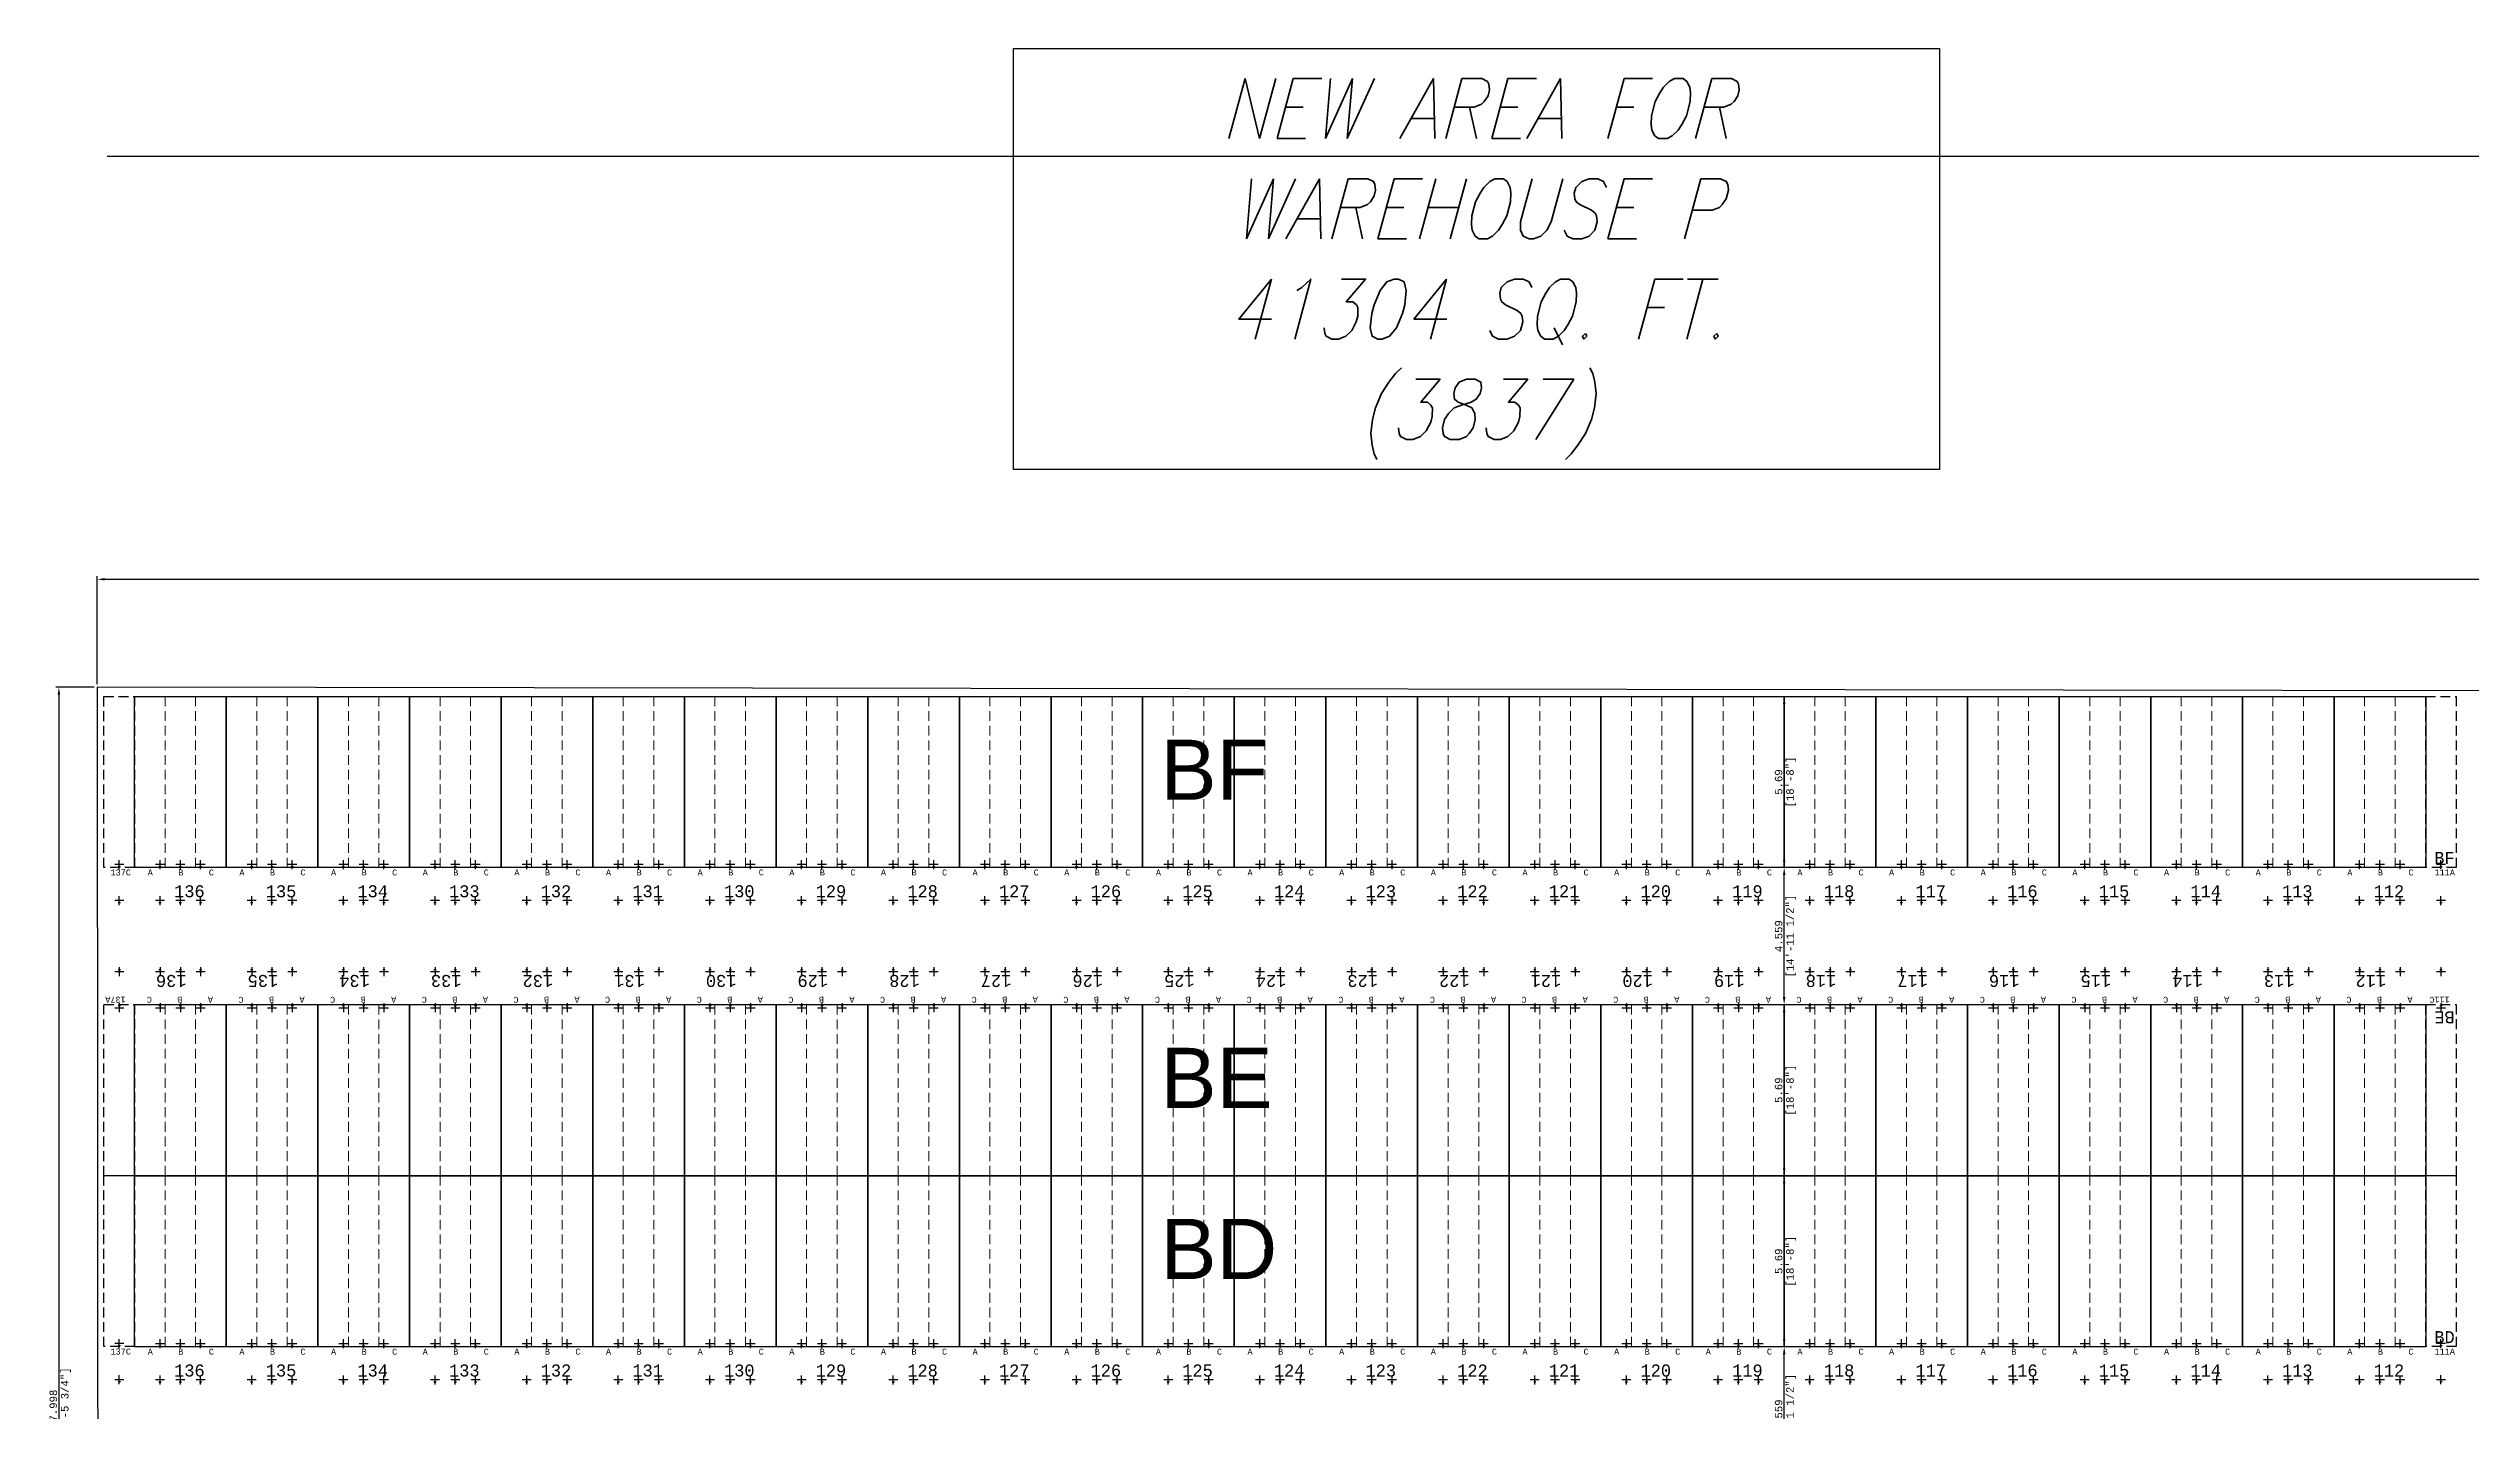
# Model space of a CAD drawing. Header units: inches. Extents: x -233729 to 737493, y -275239 to 196021.
# Drawn here: x -1856 to 78730, y -27710 to 17625 of the extents above; entities that cross this region are included whole.
import ezdxf

# ---------------------------------------------------------------- set-up
doc = ezdxf.new("R2010")
doc.units = ezdxf.units.IN
doc.header["$MEASUREMENT"] = 0
doc.linetypes.add('DASHED', pattern=[0.75, 0.5, -0.25])
for name, color, linetype in [('_FL_AREAS', 92, 'Continuous'), ('Bin location transponder', 250, 'Continuous'), ('WF_numbers', 6, 'Continuous')]:
    doc.layers.add(name, color=color, linetype=linetype)
for name, color, linetype, lineweight in [('WF buffer', 1, 'DASHED', 30), ('WF dimensions', 3, 'Continuous', 30), ('WF dimentions', 3, 'Continuous', 30), ('WF transponder', 3, 'Continuous', 30), ('WF_bay', 5, 'Continuous', 30), ('WF_sketch_stock_areas', 30, 'Continuous', 30), ('WF_text', 252, 'Continuous', 30)]:
    doc.layers.add(name, color=color, linetype=linetype, lineweight=lineweight)
doc.styles.add('FL_THIN_TXT', font='romans.shx', dxfattribs={"width": 0.85, "oblique": 15})
doc.styles.add('WF_txt', font='consola.ttf')
doc.styles.add('WF_txt_notes', font='arial.ttf')
doc.dimstyles.new('DIM_50', dxfattribs={"dimscale": 50, "dimtxt": 5, "dimasz": 5, "dimexe": 2, "dimexo": 2, "dimgap": 1.1, "dimtad": 1, "dimtoh": 1, "dimdec": 3, "dimlfac": 0.001, "dimdsep": 46, "dimtxsty": 'WF_txt', "dimcen": 3, "dimclrd": 256, "dimclre": 256, "dimclrt": 7, "dimadec": 1, "dimazin": 0, "dimtfac": 1, "dimtdec": 3, "dimtmove": 0, "dimatfit": 3, "dimfxl": 10, "dimtolj": 1, "dimtzin": 0, "dimlwd": -1, "dimlwe": -1, "dimarcsym": 0})

# ---------------------------------------------------------------- blocks, each defined once
blk = doc.blocks.new('Bin location transponder')
at = {"layer": 'Bin location transponder', "color": 3, "lineweight": 30}
for p, q in [((-600, 0), (600, 0)), ((-150, 300), (150, 300)), ((0, 600), (0, -600))]:
    blk.add_line(p, q, dxfattribs=at)
blk = doc.blocks.new('WF 120x224in bay')
at = {"layer": 'WF_bay', "linetype": 'DASHED', "lineweight": 5, "ltscale": 650}
for p, q in [((1015.999998271465, 5689.600000079471), (1015.999998271465, 1.192092896e-07)), ((2031.999998271465, 5689.600000059606), (2031.999998271465, 5.96046448e-08))]:
    blk.add_line(p, q, dxfattribs=at)
at = {"layer": 'WF_bay'}
blk.add_lwpolyline([(-1.6689300537e-06, 5689.600000119209), (3047.999998271465, 5689.600000000001), (3047.999999880791, 1.192092896e-07), (-5.96046448e-08, 5.96046448e-08)], close=True, dxfattribs=at)
at = {"layer": 'WF transponder', "xscale": 0.25, "yscale": 0.25, "zscale": 0.25, "rotation": 180.0000000062352}
for p in [(849.9999999105931, 100.0000000894069), (1523.999999910593, 100.0000000894069), (2197.999999910593, 100.0000000894069), (849.9999999105931, -1099.999999910593), (1523.999999910593, -1099.999999910593), (2197.999999910593, -1099.999999910593)]:
    blk.add_blockref('Bin location transponder', p, dxfattribs=at)
at = {"layer": 'WF_numbers', "linetype": 'DASHED', "char_height": 200, "attachment_point": 1, "rotation": 1.027588346411229e-09, "style": 'WF_txt'}
for s, insert in [('A', (439.4118606448173, -62.35349720716476, -723.2652933599893)), ('B', (1455.411860466003, -62.35349720716476, -723.2652933599893)), ('C', (2471.411860346794, -62.35349732637406, -723.2652933599893))]:
    blk.add_mtext_dynamic_manual_height_columns(s, width=423.5307577799235, gutter_width=2117.653788942844, heights=[0], dxfattribs=dict(at, insert=insert))
blk = doc.blocks.new('WF 40x224in buffer')
at = {"layer": 'WF buffer', "ltscale": 650}
blk.add_lwpolyline([(0, 5689.600000023842), (1016, 5689.600000023842), (1016, 0), (0, 0)], close=True, dxfattribs=at)
at = {"layer": 'WF transponder', "xscale": 0.25, "yscale": 0.25, "zscale": 0.25, "rotation": 180.0000000062352}
for p in [(508, 100), (508, -1100)]:
    blk.add_blockref('Bin location transponder', p, dxfattribs=at)
blk = doc.blocks.new('*D177')
at = {"layer": 'WF dimentions', "transparency": 16777216}
for p, q in [((55969.80479602565, -3928.937246007233), (55969.80479852905, -3928.937246007233)), ((55869.80479852903, -4178.937246007232), (55869.80479852903, -9368.537245971473)), ((55969.80479614486, -9618.537245971474), (55969.80479852905, -9618.537245971474))]:
    blk.add_line(p, q, dxfattribs=at)
for points in [[(55828.13813186238, -4178.937246007232), (55911.47146519571, -4178.937246007232), (55869.80479852903, -3928.937246007233)], [(55828.13813186238, -9368.537245971473), (55911.47146519571, -9368.537245971473), (55869.80479852903, -9618.537245971474)]]:
    blk.add_solid(points, dxfattribs=at)
at = {"layer": 'WF dimentions', "color": 7, "transparency": 16777216, "char_height": 250, "attachment_point": 5, "rotation": 90, "style": 'WF_txt'}
for s, insert in [('\\A1;5.69', (55686.36179929415, -6773.737245989368)), ('\\A1;[18\'-8"]', (56102.50181459637, -6773.737245989368))]:
    blk.add_mtext(s, dxfattribs=dict(at, insert=insert))
blk = doc.blocks.new('*D183')
at = {"layer": 'WF dimentions', "transparency": 16777216}
for p, q in [((55969.80479906549, -25557.03724328927), (55969.80480109205, -25557.03724328927)), ((55869.80480109205, -29866.33721165113), (55869.80480109205, -25807.03724328927)), ((55969.8047991251, -30116.33721165113), (55969.80480109205, -30116.33721165113))]:
    blk.add_line(p, q, dxfattribs=at)
for points in [[(55828.13813442538, -25807.03724328927), (55911.47146775871, -25807.03724328927), (55869.80480109205, -25557.03724328927)], [(55828.13813442538, -29866.33721165113), (55911.47146775871, -29866.33721165113), (55869.80480109205, -30116.33721165113)]]:
    blk.add_solid(points, dxfattribs=at)
at = {"layer": 'WF dimentions', "color": 7, "transparency": 16777216, "char_height": 250, "attachment_point": 5, "rotation": 90, "style": 'WF_txt'}
for s, insert in [('\\A1;[14\'-11 1/2"]', (56102.50181715935, -27836.68722747021)), ('\\A1;4.559', (55686.36180185714, -27836.68722747021))]:
    blk.add_mtext(s, dxfattribs=dict(at, insert=insert))
blk = doc.blocks.new('*D184')
at = {"layer": 'WF dimentions', "transparency": 16777216}
for p, q in [((55869.80480144967, -25307.03724328927), (55869.80480144967, -20117.43724350384)), ((55969.80479876746, -19867.43724350384), (55969.80480144967, -19867.43724350384)), ((55969.80479906549, -25557.03724328927), (55969.80480144967, -25557.03724328927))]:
    blk.add_line(p, q, dxfattribs=at)
for points in [[(55828.13813478301, -20117.43724350384), (55911.47146811634, -20117.43724350384), (55869.80480144967, -19867.43724350384)], [(55828.13813478301, -25307.03724328927), (55911.47146811634, -25307.03724328927), (55869.80480144967, -25557.03724328927)]]:
    blk.add_solid(points, dxfattribs=at)
at = {"layer": 'WF dimentions', "color": 7, "transparency": 16777216, "char_height": 250, "attachment_point": 5, "rotation": 90, "style": 'WF_txt'}
for s, insert in [('\\A1;5.69', (55686.36180221476, -22712.23724339657)), ('\\A1;[18\'-8"]', (56102.50181751698, -22712.23724339657))]:
    blk.add_mtext(s, dxfattribs=dict(at, insert=insert))
blk = doc.blocks.new('*D185')
at = {"layer": 'WF dimentions', "transparency": 16777216}
for p, q in [((55869.80480180732, -19617.43724350384), (55869.8048018073, -14427.8372434204)), ((55969.80480019797, -14177.8372434204), (55969.8048018073, -14177.8372434204)), ((55969.80479876746, -19867.43724350384), (55969.80480180732, -19867.43724350384))]:
    blk.add_line(p, q, dxfattribs=at)
for points in [[(55828.13813514064, -14427.8372434204), (55911.47146847397, -14427.8372434204), (55869.8048018073, -14177.8372434204)], [(55828.13813514064, -19617.43724350384), (55911.47146847397, -19617.43724350384), (55869.80480180732, -19867.43724350384)]]:
    blk.add_solid(points, dxfattribs=at)
at = {"layer": 'WF dimentions', "color": 7, "transparency": 16777216, "char_height": 250, "attachment_point": 5, "rotation": 90, "style": 'WF_txt'}
for s, insert in [('\\A1;5.69', (55686.36180257238, -17022.63724346213)), ('\\A1;[18\'-8"]', (56102.50181787462, -17022.63724346213))]:
    blk.add_mtext(s, dxfattribs=dict(at, insert=insert))
blk = doc.blocks.new('*D186')
at = {"layer": 'WF dimentions', "transparency": 16777216}
for p, q in [((55969.80479614486, -9618.537245971474), (55969.80480210533, -9618.537245971474)), ((55869.80480210533, -13927.8372434204), (55869.80480210533, -9868.537245971474)), ((55969.80480019797, -14177.8372434204), (55969.80480210533, -14177.8372434204))]:
    blk.add_line(p, q, dxfattribs=at)
for points in [[(55828.13813543865, -9868.537245971474), (55911.47146877198, -9868.537245971474), (55869.80480210533, -9618.537245971474)], [(55828.13813543865, -13927.8372434204), (55911.47146877198, -13927.8372434204), (55869.80480210533, -14177.8372434204)]]:
    blk.add_solid(points, dxfattribs=at)
at = {"layer": 'WF dimentions', "color": 7, "transparency": 16777216, "char_height": 250, "attachment_point": 5, "rotation": 90, "style": 'WF_txt'}
for s, insert in [('\\A1;[14\'-11 1/2"]', (56102.50181817263, -11898.18724469595)), ('\\A1;4.559', (55686.36180287041, -11898.18724469595))]:
    blk.add_mtext(s, dxfattribs=dict(at, insert=insert))
blk = doc.blocks.new('*D195')
at = {"layer": 'WF dimentions', "transparency": 16777216}
for p, q in [((-233.1068557049148, -3519.214138788489), (-233.1068557049146, 70.16873909780634)), ((351371.8111634111, -3833.803567392138), (351371.8111634111, 70.16873909780634)), ((16.89314429508545, -29.83126090219356), (351121.8111634111, -29.83126090219356))]:
    blk.add_line(p, q, dxfattribs=at)
for points in [[(16.89314429508545, 11.83540576447311), (16.89314429508545, -71.49792756886022), (-233.1068557049146, -29.83126090219356)], [(351121.8111634111, 11.83540576447311), (351121.8111634111, -71.49792756886022), (351371.8111634111, -29.83126090219356)]]:
    blk.add_solid(points, dxfattribs=at)
at = {"layer": 'WF dimentions', "color": 7, "transparency": 16777216, "char_height": 250, "attachment_point": 5, "style": 'WF_txt'}
for s, insert in [('\\A1;351.605', (175569.352153853, 153.6117383326955)), ('\\A1;[1153\'-6 3/4"]', (175569.352153853, -262.5282769695234))]:
    blk.add_mtext(s, dxfattribs=dict(at, insert=insert))
blk = doc.blocks.new('*D187')
at = {"layer": 'WF dimentions', "transparency": 16777216}
for p, q in [((-333.1068557049148, -3619.214138788491), (-1608.825739338541, -3619.214138788492)), ((-1508.825739338541, -3869.214138788492), (-1508.82573933853, -51367.34937850886)), ((-298.0758838201873, -51617.34937850886), (-1608.825739338531, -51617.34937850886))]:
    blk.add_line(p, q, dxfattribs=at)
for points in [[(-1550.492406005208, -3869.214138788492), (-1467.159072671874, -3869.214138788492), (-1508.825739338541, -3619.214138788492)], [(-1550.492406005197, -51367.34937850886), (-1467.159072671864, -51367.34937850886), (-1508.82573933853, -51617.34937850886)]]:
    blk.add_solid(points, dxfattribs=at)
at = {"layer": 'WF dimentions', "color": 7, "transparency": 16777216, "char_height": 250, "attachment_point": 5, "rotation": 90, "style": 'WF_txt'}
for s, insert in [('\\A1;[157\'-5 3/4"]', (-1276.128723271213, -27618.28175864867)), ('\\A1;47.998', (-1692.268738573432, -27618.28175864867))]:
    blk.add_mtext(s, dxfattribs=dict(at, insert=insert))
blk = doc.blocks.new('*D490')
at = {"layer": 'WF dimensions', "transparency": 16777216}
for p, q in [((387697.7373997964, 16531.95343679314), (387697.7373997964, 14288.75343760855)), ((387797.7373994982, 16781.95343679313), (387797.7373997964, 16781.95343679313)), ((100, 14038.75343760849), (387797.7373997964, 14038.75343760855))]:
    blk.add_line(p, q, dxfattribs=at)
for points in [[(387656.0707331297, 16531.95343679314), (387739.4040664631, 16531.95343679314), (387697.7373997964, 16781.95343679313)], [(387656.0707331297, 14288.75343760855), (387739.4040664631, 14288.75343760855), (387697.7373997964, 14038.75343760855)]]:
    blk.add_solid(points, dxfattribs=at)
at = {"layer": 'WF dimensions', "color": 7, "transparency": 16777216, "char_height": 250, "attachment_point": 5, "rotation": 90, "style": 'WF_txt'}
for s, insert in [('\\A1;2.743', (387514.2944005614, 15410.35343720073)), ("\\A1;[9']", (387930.4344158637, 15410.35343720073))]:
    blk.add_mtext(s, dxfattribs=dict(at, insert=insert))

msp = doc.modelspace()

# ---------------------------------------------------------------- linework, layer by layer
at = {"layer": '_FL_AREAS', "elevation": -162219.4367999999}
msp.add_lwpolyline([(-233.1068557645194, -3619.214138788489), (-198.0758832241408, -51617.34937856844), (79784.40853910193, -51735.91731177022), (79676.33152817236, -3736.445396465568)], close=True, dxfattribs=at)

# ---------------------------------------------------------------- block references
at = {"layer": 'WF_sketch_stock_areas'}
for name, p in [('WF 40x224in buffer', (-10.19520242465658, -9618.5372245734, -361.6326466799947)), ('WF 120x224in bay', (1005.804797754157, -9618.537246031074, -361.6326466799947)), ('WF 120x224in bay', (4053.804797813762, -9618.537246031074, -361.6326466799947)), ('WF 120x224in bay', (7101.804797754156, -9618.537245971469, -361.6326466799947)), ('WF 120x224in bay', (10149.80479775416, -9618.537246031074, -361.6326466799947)), ('WF 120x224in bay', (13197.80479775416, -9618.537245971469, -361.6326466799947)), ('WF 120x224in bay', (16245.80479775415, -9618.537246031074, -361.6326466799947)), ('WF 120x224in bay', (19293.80479775416, -9618.537246031074, -361.6326466799947)), ('WF 120x224in bay', (22341.80479775416, -9618.537246031074, -361.6326466799947)), ('WF 120x224in bay', (25389.80479781376, -9618.537245971469, -361.6326466799947)), ('WF 120x224in bay', (28437.80479775416, -9618.537245971469, -361.6326466799947)), ('WF 120x224in bay', (31485.80479781377, -9618.537245971469, -361.6326466799947)), ('WF 120x224in bay', (34533.80479775416, -9618.537246031074, -361.6326466799947)), ('WF 120x224in bay', (37581.80479775416, -9618.537245971469, -361.6326466799947)), ('WF 120x224in bay', (40629.80479775416, -9618.537246031074, -361.6326466799947)), ('WF 120x224in bay', (43677.80479775415, -9618.537245971469, -361.6326466799947)), ('WF 120x224in bay', (46725.80479775415, -9618.537245971469, -361.6326466799947)), ('WF 120x224in bay', (49773.80479775415, -9618.53724609068, -361.6326466799947)), ('WF 120x224in bay', (52821.80479775416, -9618.537246031074, -361.6326466799947)), ('WF 120x224in bay', (55869.80479775416, -9618.537246031074, -361.6326466799947)), ('WF 120x224in bay', (58917.80479775415, -9618.537245971469, -361.6326466799947)), ('WF 120x224in bay', (61965.80479781376, -9618.537246031074, -361.6326466799947)), ('WF 120x224in bay', (65013.80479775415, -9618.537245971469, -361.6326466799947)), ('WF 120x224in bay', (68061.80479775416, -9618.537245971469, -361.6326466799947)), ('WF 120x224in bay', (71109.80479775416, -9618.537246031074, -361.6326466799947)), ('WF 120x224in bay', (74157.80479775416, -9618.537246031074, -361.6326466799947)), ('WF 40x224in buffer', (77205.51714150653, -9618.53727410486, -40388.82410158601)), ('WF 40x224in buffer', (-10.19520272267981, -25551.99720661094, -40388.82410158601)), ('WF 120x224in bay', (1005.804800555575, -25557.03724352768, -361.6326466799947)), ('WF 120x224in bay', (4053.804800555576, -25557.03724346806, -361.6326466799947)), ('WF 120x224in bay', (7101.804800555577, -25557.03724352768, -361.6326466799947)), ('WF 120x224in bay', (10149.80480055557, -25557.03724352768, -361.6326466799947)), ('WF 120x224in bay', (13197.80480055557, -25557.03724352768, -361.6326466799947)), ('WF 120x224in bay', (16245.80480055557, -25557.03724346806, -361.6326466799947)), ('WF 120x224in bay', (19293.80480055557, -25557.03724352768, -361.6326466799947)), ('WF 120x224in bay', (22341.80480055558, -25557.03724346806, -361.6326466799947)), ('WF 120x224in bay', (25389.80480055556, -25557.03724352768, -361.6326466799947)), ('WF 120x224in bay', (28437.80480055558, -25557.03724346806, -361.6326466799947)), ('WF 120x224in bay', (31485.80480055558, -25557.03724352768, -361.6326466799947)), ('WF 120x224in bay', (34533.80480055558, -25557.03724346806, -361.6326466799947)), ('WF 120x224in bay', (37581.80480055558, -25557.03724346806, -361.6326466799947)), ('WF 120x224in bay', (40629.80480055557, -25557.03724358728, -361.6326466799947)), ('WF 120x224in bay', (43677.80480055557, -25557.03724352768, -361.6326466799947)), ('WF 120x224in bay', (46725.80480055557, -25557.03724352768, -361.6326466799947)), ('WF 120x224in bay', (49773.80480055558, -25557.03724352768, -361.6326466799947)), ('WF 120x224in bay', (52821.80480055557, -25557.03724352768, -361.6326466799947)), ('WF 120x224in bay', (55869.80480055557, -25557.03724346806, -361.6326466799947)), ('WF 120x224in bay', (58917.80480055558, -25557.03724352768, -361.6326466799947)), ('WF 120x224in bay', (61965.80480055558, -25557.03724352768, -361.6326466799947)), ('WF 120x224in bay', (65013.80480055558, -25557.03724352768, -361.6326466799947)), ('WF 120x224in bay', (68061.80480055558, -25557.03724346806, -361.6326466799947)), ('WF 120x224in bay', (71109.80480055558, -25557.03724352768, -361.6326466799947)), ('WF 120x224in bay', (74157.80480055558, -25557.03724346806, -361.6326466799947)), ('WF 40x224in buffer', (77205.51714234099, -25551.99723480394, -80416.01555649203))]:
    msp.add_blockref(name, p, dxfattribs=at)
for name, p, rotation in [('WF 40x224in buffer', (1005.80479727732, -14177.83724336078, -361.6326466799947), 180.0000000003541), ('WF 120x224in bay', (4053.804797098506, -14177.83724330118, -361.6326466799947), 180.0000000000323), ('WF 120x224in bay', (7101.804797158112, -14177.83724324158, -361.6326466799947), 180.0000000000323), ('WF 120x224in bay', (10149.8047970985, -14177.83724324158, -361.6326466799947), 180.0000000000323), ('WF 120x224in bay', (13197.8047970985, -14177.83724324158, -361.6326466799947), 180.0000000000323), ('WF 120x224in bay', (16245.8047970985, -14177.83724324158, -361.6326466799947), 180.0000000000323), ('WF 120x224in bay', (19293.80479715811, -14177.83724324158, -361.6326466799947), 180.0000000000323), ('WF 120x224in bay', (22341.80479709851, -14177.83724330118, -361.6326466799947), 180.0000000000323), ('WF 120x224in bay', (25389.80479715811, -14177.83724324158, -361.6326466799947), 180.0000000000323), ('WF 120x224in bay', (28437.80479709851, -14177.83724324158, -361.6326466799947), 180.0000000000323), ('WF 120x224in bay', (31485.80479709851, -14177.83724318197, -361.6326466799947), 180.0000000000323), ('WF 120x224in bay', (34533.80479715811, -14177.83724324158, -361.6326466799947), 180.0000000000323), ('WF 120x224in bay', (37581.80479709851, -14177.83724324158, -361.6326466799947), 180.0000000000323), ('WF 120x224in bay', (40629.8047970985, -14177.83724324158, -361.6326466799947), 180.0000000000323), ('WF 120x224in bay', (43677.80479709851, -14177.83724330118, -361.6326466799947), 180.0000000000323), ('WF 120x224in bay', (46725.80479715812, -14177.83724324158, -361.6326466799947), 180.0000000000323), ('WF 120x224in bay', (49773.8047970985, -14177.83724324158, -361.6326466799947), 180.0000000000323), ('WF 120x224in bay', (52821.80479715812, -14177.83724330118, -361.6326466799947), 180.0000000000323), ('WF 120x224in bay', (55869.80479715812, -14177.83724330118, -361.6326466799947), 180.0000000000323), ('WF 120x224in bay', (58917.80479709851, -14177.83724324158, -361.6326466799947), 180.0000000000323), ('WF 120x224in bay', (61965.8047970985, -14177.83724324158, -361.6326466799947), 180.0000000000323), ('WF 120x224in bay', (65013.80479715812, -14177.83724324158, -361.6326466799947), 180.0000000000323), ('WF 120x224in bay', (68061.80479715811, -14177.83724324158, -361.6326466799947), 180.0000000000323), ('WF 120x224in bay', (71109.80479709852, -14177.83724318197, -361.6326466799947), 180.0000000000323), ('WF 120x224in bay', (74157.80479715811, -14177.83724330118, -361.6326466799947), 180.0000000000323), ('WF 120x224in bay', (77205.80479715811, -14177.83724324158, -361.6326466799947), 180.0000000000323), ('WF 40x224in buffer', (78221.51714246023, -14177.83727161338, -40388.82410158601), 179.9999999984839)]:
    msp.add_blockref(name, p, dxfattribs=dict(at, rotation=rotation))

# ---------------------------------------------------------------- texts
at = {"layer": '_FL_AREAS', "insert": (31239.0493778442, 16624.69085927555, -162219.4367999999), "char_height": 2000, "width": 28797.40035261726, "attachment_point": 1, "style": 'FL_THIN_TXT', "bg_fill": 19, "box_fill_scale": 1.5, "bg_fill_color": 256, "bg_fill_transparency": 0}
msp.add_mtext('\\pxqc;NEW AREA FOR WAREHOUSE P \\P41304 SQ. FT. \\P(3837)', dxfattribs=at)
at = {"layer": 'WF_numbers', "linetype": 'DASHED', "attachment_point": 1, "style": 'WF_txt'}
for s, width, gutter_width, heights, insert, char_height in [('BF', 423.5307577885686, 2117.653788942843, [0], (77491.17099760518, -9097.693008286264, -404854.8891564919), 399.9999999999998), ('137C', 423.5307577799235, 2117.653788942844, [0], (208.6962950681336, -9680.890693647176, -1084.897940039984), 200), ('136', 423.5307577885687, 2117.653788942844, [0], (2322.197538301814, -10206.46288720452, -361.6326466799947), 400), ('135', 423.5307577885687, 2117.653788942844, [0], (5370.197538361419, -10206.46288687274, -361.6326466799947), 400), ('134', 423.5307577885687, 2117.653788942844, [0], (8418.197538421024, -10206.46288654097, -361.6326466799947), 400), ('133', 423.5307577885687, 2117.653788942844, [0], (11466.19753848063, -10206.4628862092, -361.6326466799947), 400), ('132', 423.5307577885687, 2117.653788942844, [0], (14514.19753854023, -10206.46288587743, -361.6326466799947), 400), ('131', 423.5307577885687, 2117.653788942844, [0], (17562.19753859983, -10206.46288554566, -361.6326466799947), 400), ('130', 423.5307577885687, 2117.653788942844, [0], (20610.19753865944, -10206.46288521389, -361.6326466799947), 400), ('129', 423.5307577885687, 2117.653788942844, [0], (23658.19753871905, -10206.46288488212, -361.6326466799947), 400), ('128', 423.5307577885687, 2117.653788942844, [0], (26706.19753877865, -10206.46288455035, -361.6326466799947), 400), ('127', 423.5307577885687, 2117.653788942844, [0], (29754.19753883826, -10206.46288421858, -361.6326466799947), 400), ('126', 423.5307577885687, 2117.653788942844, [0], (32802.19753889786, -10206.46288388681, -361.6326466799947), 400), ('125', 423.5307577885687, 2117.653788942844, [0], (35850.19753895747, -10206.46288355504, -361.6326466799947), 400), ('124', 423.5307577885687, 2117.653788942844, [0], (38898.19753901707, -10206.46288322326, -361.6326466799947), 400), ('123', 423.5307577885687, 2117.653788942844, [0], (41946.19753907667, -10206.46288289149, -361.6326466799947), 400), ('122', 423.5307577885687, 2117.653788942844, [0], (44994.19753913628, -10206.46288255972, -361.6326466799947), 400), ('121', 423.5307577885687, 2117.653788942844, [0], (48042.19753919588, -10206.46288222795, -361.6326466799947), 400), ('120', 423.5307577885687, 2117.653788942844, [0], (51090.19753925549, -10206.46288189618, -361.6326466799947), 400), ('119', 423.5307577885687, 2117.653788942844, [0], (54138.19753931509, -10206.46288156441, -361.6326466799947), 400), ('118', 423.5307577885687, 2117.653788942844, [0], (57186.1975393747, -10206.46288123264, -361.6326466799947), 400), ('117', 423.5307577885687, 2117.653788942844, [0], (60234.1975394343, -10206.46288090087, -361.6326466799947), 400), ('116', 423.5307577885687, 2117.653788942844, [0], (63282.1975394939, -10206.4628805691, -361.6326466799947), 400), ('115', 423.5307577885687, 2117.653788942844, [0], (66330.19753955351, -10206.46288023733, -361.6326466799947), 400), ('114', 423.5307577885687, 2117.653788942844, [0], (69378.19753961313, -10206.46287990556, -361.6326466799947), 400), ('113', 423.5307577885687, 2117.653788942844, [0], (72426.19753967272, -10206.46287957378, -361.6326466799947), 400), ('112', 423.5307577885687, 2117.653788942844, [0], (75474.19753973233, -10206.46287924201, -361.6326466799947), 400), ('137C', 423.5307577799235, 2117.653788942844, [205.5087987758225], (208.6962951277383, -25614.35065428665, -41112.08939494599), 200), ('BD', 423.5307577885686, 2117.653788942843, [0], (77491.45865653503, -25036.19300578287, -364827.6977015858), 399.9999999999998), ('136', 423.5307577885687, 2117.653788942844, [0], (2322.197537467349, -26144.96288577401, -40388.82410158601), 400), ('135', 423.5307577885687, 2117.653788942844, [0], (5370.197537526954, -26144.96288544224, -40388.82410158601), 400), ('134', 423.5307577885687, 2117.653788942844, [0], (8418.197537586559, -26144.96288511046, -40388.82410158601), 400), ('133', 423.5307577885687, 2117.653788942844, [0], (11466.19753764616, -26144.96288477869, -40388.82410158601), 400), ('132', 423.5307577885687, 2117.653788942844, [0], (14514.19753770577, -26144.96288444692, -40388.82410158601), 400), ('131', 423.5307577885687, 2117.653788942844, [0], (17562.19753776537, -26144.96288411515, -40388.82410158601), 400), ('130', 423.5307577885687, 2117.653788942844, [0], (20610.19753782498, -26144.96288378338, -40388.82410158601), 400), ('129', 423.5307577885687, 2117.653788942844, [0], (23658.19753788458, -26144.96288345161, -40388.82410158601), 400), ('128', 423.5307577885687, 2117.653788942844, [0], (26706.19753794419, -26144.96288311983, -40388.82410158601), 400), ('127', 423.5307577885687, 2117.653788942844, [0], (29754.19753800379, -26144.96288278806, -40388.82410158601), 400), ('126', 423.5307577885687, 2117.653788942844, [0], (32802.1975380634, -26144.9628824563, -40388.82410158601), 400), ('125', 423.5307577885687, 2117.653788942844, [0], (35850.197538123, -26144.96288212452, -40388.82410158601), 400), ('124', 423.5307577885687, 2117.653788942844, [0], (38898.19753818261, -26144.96288179275, -40388.82410158601), 400), ('123', 423.5307577885687, 2117.653788942844, [0], (41946.19753824221, -26144.96288146098, -40388.82410158601), 400), ('122', 423.5307577885687, 2117.653788942844, [0], (44994.19753830181, -26144.96288112921, -40388.82410158601), 400), ('121', 423.5307577885687, 2117.653788942844, [0], (48042.19753836142, -26144.96288079744, -40388.82410158601), 400), ('120', 423.5307577885687, 2117.653788942844, [0], (51090.19753842102, -26144.96288046567, -40388.82410158601), 400), ('119', 423.5307577885687, 2117.653788942844, [0], (54138.19753848064, -26144.9628801339, -40388.82410158601), 400), ('118', 423.5307577885687, 2117.653788942844, [0], (57186.19753854023, -26144.96287980213, -40388.82410158601), 400), ('117', 423.5307577885687, 2117.653788942844, [0], (60234.19753859982, -26144.96287947036, -40388.82410158601), 400), ('116', 423.5307577885687, 2117.653788942844, [0], (63282.19753865943, -26144.96287913858, -40388.82410158601), 400), ('115', 423.5307577885687, 2117.653788942844, [0], (66330.19753871905, -26144.96287880681, -40388.82410158601), 400), ('114', 423.5307577885687, 2117.653788942844, [0], (69378.19753877865, -26144.96287847505, -40388.82410158601), 400), ('113', 423.5307577885687, 2117.653788942844, [0], (72426.19753883826, -26144.96287814327, -40388.82410158601), 400), ('112', 423.5307577885687, 2117.653788942844, [0], (75474.19753889786, -26144.9628778115, -40388.82410158601), 400)]:
    msp.add_mtext_dynamic_manual_height_columns(s, width=width, gutter_width=gutter_width, heights=heights, dxfattribs=dict(at, insert=insert, char_height=char_height))
at = {"layer": 'WF_numbers', "linetype": 'DASHED', "style": 'WF_txt'}
for s, width, insert, char_height, attachment_point, rotation in [('111A', 423.5307577799235, (77500.23224966273, -9680.890741092471, -41112.08939494599), 200, 1, 1.0290092817431533e-09), ('136', 423.5307577885687, (2736.836742027576, -13589.91150094861, -40388.82410158602), 400, 1, 180.00000000030892), ('135', 423.5307577885687, (5784.836742027574, -13589.91150061683, -40388.82410158602), 400, 1, 180.00000000030892), ('134', 423.5307577885687, (8832.836742027574, -13589.91150028506, -40388.82410158602), 400, 1, 180.00000000030892), ('133', 423.5307577885687, (11880.83674202757, -13589.91149995329, -40388.82410158602), 400, 1, 180.00000000030892), ('132', 423.5307577885687, (14928.83674202757, -13589.91149962152, -40388.82410158602), 400, 1, 180.00000000030892), ('131', 423.5307577885687, (17976.83674202757, -13589.91149928975, -40388.82410158602), 400, 1, 180.00000000030892), ('130', 423.5307577885687, (21024.83674202757, -13589.91149895798, -40388.82410158602), 400, 1, 180.00000000030892), ('129', 423.5307577885687, (24072.83674202758, -13589.91149862621, -40388.82410158602), 400, 1, 180.00000000030892), ('128', 423.5307577885687, (27120.83674202758, -13589.91149829444, -40388.82410158602), 400, 1, 180.00000000030892), ('127', 423.5307577885687, (30168.83674202758, -13589.91149796267, -40388.82410158602), 400, 1, 180.00000000030892), ('126', 423.5307577885687, (33216.83674202758, -13589.91149763089, -40388.82410158602), 400, 1, 180.00000000030892), ('125', 423.5307577885687, (36264.83674202757, -13589.91149729912, -40388.82410158602), 400, 1, 180.00000000030892), ('124', 423.5307577885687, (39312.83674202758, -13589.91149696735, -40388.82410158602), 400, 1, 180.00000000030892), ('123', 423.5307577885687, (42360.83674202757, -13589.91149663558, -40388.82410158602), 400, 1, 180.00000000030892), ('122', 423.5307577885687, (45408.83674202757, -13589.91149630381, -40388.82410158602), 400, 1, 180.00000000030892), ('121', 423.5307577885687, (48456.83674202757, -13589.91149597204, -40388.82410158602), 400, 1, 180.00000000030892), ('120', 423.5307577885687, (51504.83674202757, -13589.91149564027, -40388.82410158602), 400, 1, 180.00000000030892), ('119', 423.5307577885687, (54552.83674202758, -13589.9114953085, -40388.82410158602), 400, 1, 180.00000000030892), ('118', 423.5307577885687, (57600.83674202758, -13589.91149497673, -40388.82410158602), 400, 1, 180.00000000030892), ('117', 423.5307577885687, (60648.83674202758, -13589.91149464496, -40388.82410158602), 400, 1, 180.00000000030892), ('116', 423.5307577885687, (63696.83674202758, -13589.91149431319, -40388.82410158602), 400, 1, 180.00000000030892), ('115', 423.5307577885687, (66744.83674202758, -13589.91149398141, -40388.82410158602), 400, 1, 180.00000000030892), ('114', 423.5307577885687, (69792.83674202758, -13589.91149364964, -40388.82410158602), 400, 1, 180.00000000030892), ('113', 423.5307577885687, (72840.83674202758, -13589.91149331787, -40388.82410158602), 400, 1, 180.00000000030892), ('112', 423.5307577885687, (75888.83674202758, -13589.9114929861, -40388.82410158602), 400, 1, 180.00000000030892), ('137A', 423.5307577799235, (711.089538917411, -14115.48369644334, -1084.897940039984), 200, 1, 180.00000000134136), ('111C', 423.5307577799235, (78002.62579892622, -14115.48374382904, -41112.08939494599), 200, 1, 180.00000000107534), ('BE', 423.5307577885687, (77491.45864789236, -14801.93535266569, -364827.6977015858), 400, 3, 179.9999999993851), ('111A', 423.5307577799235, (77500.23224978196, -25614.35070179155, -81139.28084985202), 200, 1, 1.0290092817431533e-09)]:
    msp.add_mtext_dynamic_manual_height_columns(s, width=width, gutter_width=2117.653788942844, heights=[0], dxfattribs=dict(at, insert=insert, char_height=char_height, attachment_point=attachment_point, rotation=rotation))
at = {"layer": 'WF_text', "char_height": 2000, "attachment_point": 1, "style": 'WF_txt_notes'}
for s, insert in [('BF', (35128.82393930899, -5363.856395763662, -361.6326466799947)), ('BE', (35128.82394056069, -15612.75639305761, -361.6326466799947)), ('BD', (35128.82394211041, -21302.35639320066, -361.6326466799947))]:
    msp.add_mtext_dynamic_manual_height_columns(s, width=1096.381504776775, gutter_width=2117.653788942844, heights=[0], dxfattribs=dict(at, insert=insert))

# ---------------------------------------------------------------- dimensions: what is measured, and where the dimension line sits
at = {"layer": 'WF dimentions'}
dim = msp.add_linear_dim(base=(351371.8111634111, -29.83126090219356), p1=(-233.1068557049148, -3619.214138788489, -162219.4367999999), p2=(351371.8111634111, -3933.803567392138, -361.6326466799947), dimstyle='DIM_50', override={"dimpost": '\\X'}, dxfattribs=at)
dim.commit()
dim.dimension.update_dxf_attribs({"geometry": '*D195', "text_midpoint": (175569.352153853, -29.83126090219356)})
for base, p1, p2, override, picture, middle in [((-1508.82573933853, -51617.34937850886), (-233.1068557049148, -3619.214138788489, -162219.4367999999), (-198.0758838201873, -51617.34937850884, -162219.4367999999), {"dimpost": '\\X'}, '*D187', (-1508.825739338543, -27618.28175864867)), ((55869.80479852903, -9618.537245971474), (55869.80479602562, -3928.937246007232, -361.6326466799947), (55869.80479614483, -9618.537245971469, -361.6326466799947), {"dimpost": '\\X'}, '*D177', (55869.80479852903, -6773.737245989368)), ((55869.80480210533, -9618.537245971474), (55869.80480019795, -14177.83724342039, -361.6326466799947), (55869.80479614483, -9618.537245971469, -361.6326466799947), {"dimpost": '\\X', "dimtmove": 1}, '*D186', (55869.8048021053, -11898.18724469595)), ((55869.8048018073, -14177.8372434204), (55869.80479876744, -19867.43724350383, -361.6326466799947), (55869.80480019795, -14177.83724342039, -361.6326466799947), {"dimpost": '\\X', "dimtmove": 1}, '*D185', (55869.80480180729, -17022.63724346213)), ((55869.80480144967, -19867.43724350384), (55869.80479906546, -25557.03724328926, -361.6326466799947), (55869.80479876744, -19867.43724350383, -361.6326466799947), {"dimpost": '\\X', "dimtmove": 1}, '*D184', (55869.80480144965, -22712.23724339657)), ((55869.80480109205, -25557.03724328927), (55869.80479912506, -30116.33721165111), (55869.80479906546, -25557.03724328926, -361.6326466799947), {"dimpost": '\\X'}, '*D183', (55869.80480109202, -27836.68722747021))]:
    dim = msp.add_linear_dim(base=base, p1=p1, p2=p2, angle=90, dimstyle='DIM_50', override=override, dxfattribs=at)
    dim.commit()
    dim.dimension.update_dxf_attribs({"geometry": picture, "text_midpoint": middle})

# ---------------------------------------------------------------- next in the draw order: dimensions: what is measured, and where the dimension line sits
at = {"layer": 'WF dimensions'}
dim = msp.add_linear_dim(base=(387697.7373997964, 14038.75343760855), p1=(387697.7373994981, 16781.95343679313), p2=(0, 14038.75343760848, -162219.4367999999), angle=90, dimstyle='DIM_50', override={"dimpost": '\\X'}, dxfattribs=at)
dim.commit()
dim.dimension.update_dxf_attribs({"geometry": '*D490', "text_midpoint": (387697.7373997963, 15410.35343720073)})

doc.saveas('drawing.dxf')
